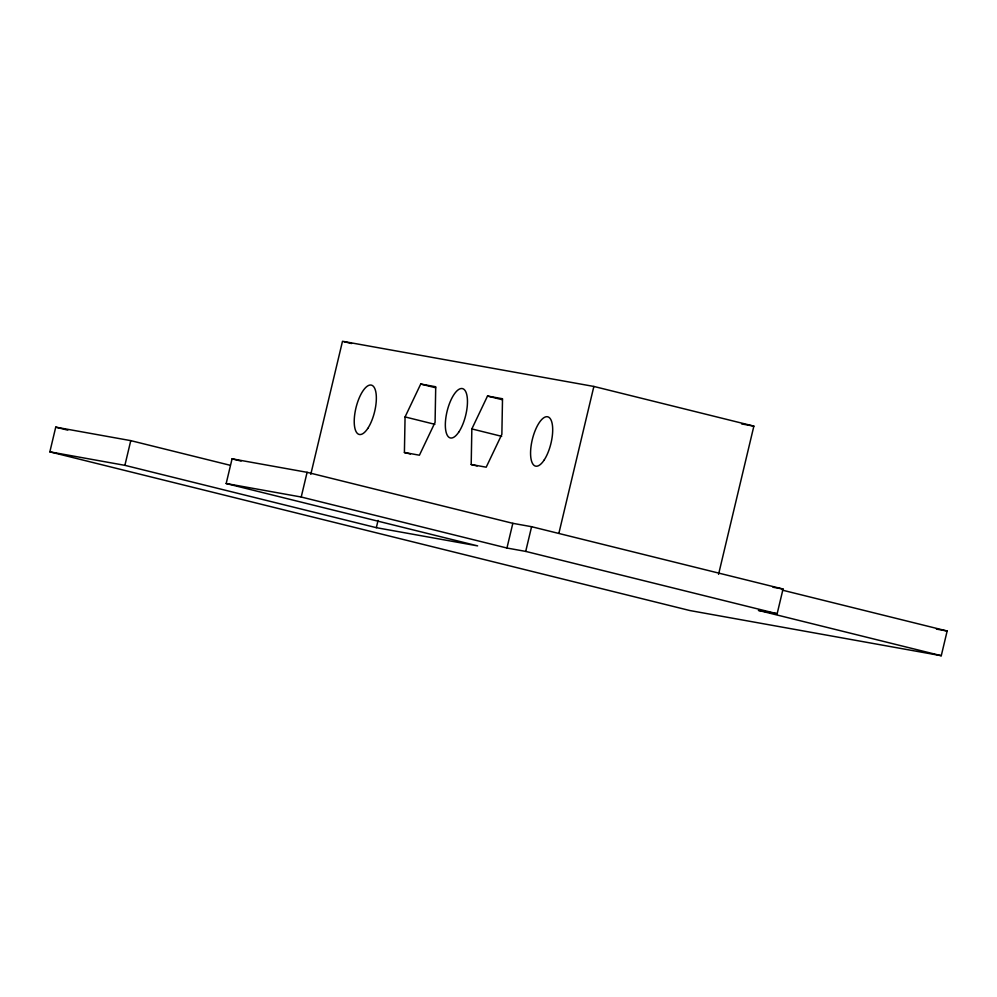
<?xml version="1.0" encoding="UTF-8"?>
<svg xmlns="http://www.w3.org/2000/svg" width="997" height="997" viewBox="0 0 997 997"><rect width="100%" height="100%" fill="white"/><g stroke="black" fill="none" stroke-linecap="round" stroke-linejoin="round"><path stroke-width="1.5" d="M404.408 452.501L405.069 416.933L420.722 384.044L435.726 386.749L435.078 422.317L419.425 455.205L404.408 452.501L410.378 453.984M471.195 464.502L471.843 428.922L487.508 396.046L502.513 398.75L501.865 434.318L486.2 467.194L471.195 464.502L477.164 465.985M782.421 590.162L947.15 631.014L941.268 655.714L689.899 610.55L49.85 451.853L55.732 427.152L130.769 440.637L230.145 465.275M49.85 451.853L124.887 465.337L130.769 440.637M124.887 465.337L376.33 527.675L477.625 545.882L226.182 483.533L232.064 458.832L307.101 472.316L512.832 523.325L531.588 526.703L783.044 589.04L777.149 613.741L758.393 610.376L941.268 655.714M226.182 483.533L301.219 497.017L307.101 472.316M310.777 474.373L342.494 341.286L593.863 386.45L753.869 426.13L718.563 574.334M376.33 527.675L378.062 520.409M301.219 497.017L506.95 548.026L512.832 523.325M506.95 548.026L525.706 551.403L531.588 526.703M558.918 533.146L593.863 386.45M741.606 423.924L753.869 426.13M772.937 587.221L783.044 589.04M936.42 629.082L947.15 631.014M344.002 341.659L351.542 343.529M487.508 396.046L502.413 399.747M420.722 384.044L435.627 387.746M471.843 428.922L501.665 436.325M405.069 416.933L434.879 424.323M232.064 458.832L241.1 461.075M55.732 427.152L67.784 430.143M525.706 551.403L777.149 613.741M544.1 460.128A25.399 9.509 -76.1 0 0 549.746 418.042A25.399 9.509 -76.1 0 0 531.052 446.232A25.399 9.509 -76.1 0 0 544.1 460.128M458.882 431.925A25.399 9.509 -76.1 0 0 464.515 389.852A25.399 9.509 -76.1 0 0 445.821 418.042A25.399 9.509 -76.1 0 0 458.882 431.925M367.768 428.436A25.399 9.509 -76.1 0 0 373.401 386.362A25.399 9.509 -76.1 0 0 354.708 414.553A25.399 9.509 -76.1 0 0 367.768 428.436"/></g></svg>
